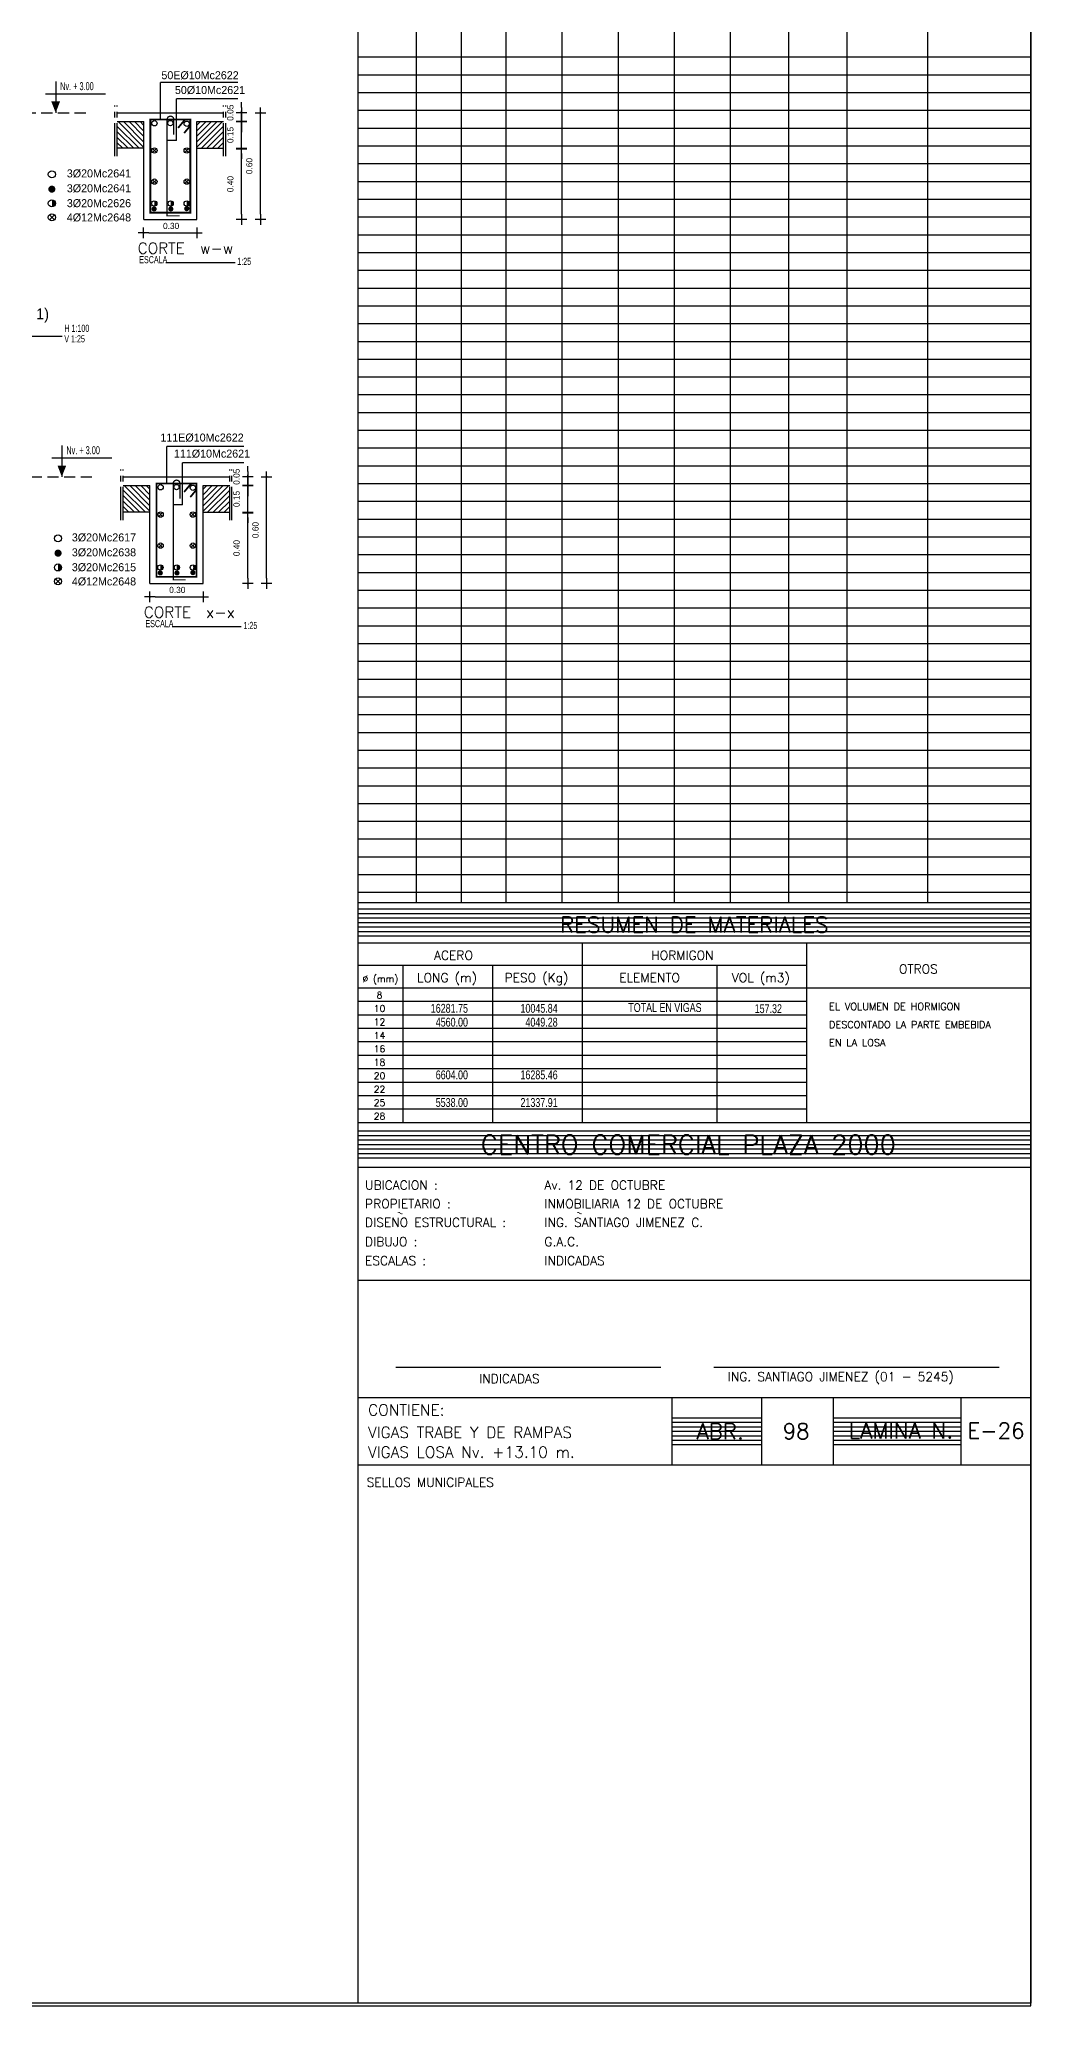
# Model space of a CAD drawing. Extents: x -2 to 140, y 23 to 108.
# Drawn here: x 117.5 to 139.82, y 23.21 to 67.47 of the extents above; entities that cross this region are included whole.
import ezdxf
from ezdxf.enums import TextEntityAlignment as Align

# ---------------------------------------------------------------- set-up
doc = ezdxf.new("R2010")
doc.units = 0
doc.header["$MEASUREMENT"] = 0
doc.linetypes.add('CENTER2', pattern=[1.125, 0.75, -0.125, 0.125, -0.125])
doc.linetypes.add('HIDDEN', pattern=[0.375, 0.25, -0.125])
doc.layers.get('0').update_dxf_attribs({"linetype": 'CONTINUOUS'})
doc.layers.get('DEFPOINTS').update_dxf_attribs({"color": 8, "linetype": 'CONTINUOUS'})
for name, color, linetype in [('ACEROS', 5, 'CONTINUOUS'), ('COLUMNAS', 2, 'CONTINUOUS'), ('EJES', 1, 'CONTINUOUS'), ('HIERROS', 5, 'CONTINUOUS'), ('L1', 5, 'CONTINUOUS'), ('LINEAS', 7, 'CONTINUOUS'), ('PLANILL1', 7, 'CONTINUOUS'), ('PLANILL2', 7, 'CONTINUOUS')]:
    doc.layers.add(name, color=color, linetype=linetype)
doc.styles.add('ROMANS', font='ROMANS.shx', dxfattribs={"width": 0.6, "height": 0.18})
doc.styles.add('ROMANT', font='romant')
doc.dimstyles.new('ESCALA25', dxfattribs={"dimscale": 2, "dimtxt": 0.07, "dimasz": 0.06, "dimexe": 0, "dimexo": 0.06, "dimgap": 0.09, "dimtad": 1, "dimlfac": 0.25, "dimzin": 0, "dimtxsty": 'STANDARD', "dimblk": 'DOT', "dimcen": 0.09, "dimse1": 1, "dimse2": 1, "dimclrd": 1, "dimclre": 1, "dimclrt": 2, "dimazin": 3, "dimtfac": 1, "dimtix": 1, "dimtmove": 0, "dimatfit": 3, "dimtvp": 1.428571, "dimtolj": 1, "dimtzin": 0})

# ---------------------------------------------------------------- blocks, each defined once
blk = doc.blocks.new('DOT')
at = {"color": 0}
for p, q in [((-1, 0), (1, 0)), ((0, 1), (0, -1))]:
    blk.add_line(p, q, dxfattribs=at)
at = {"color": 2, "linetype": 'BYBLOCK', "const_width": 0.1875}
blk.add_lwpolyline([(0.09375, 0, 1), (-0.09375, 0, 1)], format="xyb", close=True, dxfattribs=at)
blk = doc.blocks.new('*D38')
at = {"color": 1, "linetype": 'BYBLOCK'}
blk.add_line((13.869, -58.813), (13.869, -56.653), dxfattribs=at)
at = {"layer": 'DEFPOINTS', "color": 0, "linetype": 'BYBLOCK'}
for p in [(12.48, -56.533), (13.869, -56.533), (12.48, -58.933)]:
    blk.add_point(p, dxfattribs=at)
at = {"color": 1, "linetype": 'BYBLOCK', "xscale": 0.12, "yscale": 0.12, "zscale": 0.12}
for p, rotation in [((13.869, -56.533), 90), ((13.869, -58.933), 270)]:
    blk.add_blockref('DOT', p, dxfattribs=dict(at, rotation=rotation))
at = {"color": 2, "linetype": 'BYBLOCK', "insert": (13.619, -57.733), "char_height": 0.14, "attachment_point": 5, "rotation": 90}
blk.add_mtext('\\A1;0.60', dxfattribs=at)
blk = doc.blocks.new('_DOT')
at = {"color": 0, "linetype": 'BYBLOCK'}
blk.add_line((-0.5, 0), (-1, 0), dxfattribs=at)
at = {"color": 0, "linetype": 'BYBLOCK', "const_width": 0.5}
blk.add_lwpolyline([(-0.25, 0, 1), (0.25, 0, 1)], format="xyb", close=True, dxfattribs=at)
blk = doc.blocks.new('*D41')
at = {"color": 1, "linetype": 'BYBLOCK'}
for p, q in [((13.443, -56.413), (13.443, -56.293)), ((13.443, -56.733), (13.443, -56.533)), ((13.443, -56.853), (13.443, -56.973))]:
    blk.add_line(p, q, dxfattribs=at)
at = {"layer": 'DEFPOINTS', "color": 0, "linetype": 'BYBLOCK'}
for p in [(13.443, -56.533), (13.443, -56.533), (12.44, -56.733)]:
    blk.add_point(p, dxfattribs=at)
at = {"color": 1, "linetype": 'BYBLOCK', "xscale": 0.12, "yscale": 0.12, "zscale": 0.12}
for p, rotation in [((13.443, -56.533), 270), ((13.443, -56.733), 90)]:
    blk.add_blockref('DOT', p, dxfattribs=dict(at, rotation=rotation))
at = {"color": 2, "linetype": 'BYBLOCK', "insert": (13.193, -56.533), "char_height": 0.14, "attachment_point": 5, "rotation": 90}
blk.add_mtext('\\A1;0.05', dxfattribs=at)
blk = doc.blocks.new('*X1')
at = {"color": 0}
for p, q in [((24.221, 27.809), (24.797, 28.386)), ((24.221, 27.933), (24.674, 28.386)), ((24.221, 28.057), (24.55, 28.386)), ((24.221, 28.181), (24.426, 28.386)), ((24.221, 28.304), (24.302, 28.386)), ((24.321, 27.786), (24.821, 28.286)), ((24.445, 27.786), (24.821, 28.162)), ((24.568, 27.786), (24.821, 28.038)), ((24.692, 27.786), (24.821, 27.914)), ((24.816, 27.786), (24.821, 27.791))]:
    blk.add_line(p, q, dxfattribs=at)
blk = doc.blocks.new('*D40')
at = {"color": 1, "linetype": 'BYBLOCK'}
blk.add_line((11.36, -59.239), (12.32, -59.239), dxfattribs=at)
at = {"layer": 'DEFPOINTS', "color": 0, "linetype": 'BYBLOCK'}
for p in [(12.44, -59.239), (11.24, -59.303), (12.44, -59.303)]:
    blk.add_point(p, dxfattribs=at)
at = {"color": 1, "linetype": 'BYBLOCK', "xscale": 0.12, "yscale": 0.12, "zscale": 0.12, "rotation": 180}
blk.add_blockref('DOT', (11.24, -59.239), dxfattribs=at)
at = {"color": 1, "linetype": 'BYBLOCK', "xscale": 0.12, "yscale": 0.12, "zscale": 0.12}
blk.add_blockref('DOT', (12.44, -59.239), dxfattribs=at)
at = {"color": 2, "linetype": 'BYBLOCK', "insert": (11.859, -59.082), "char_height": 0.14, "attachment_point": 5}
blk.add_mtext('\\A1;0.30', dxfattribs=at)
blk = doc.blocks.new('*D39')
at = {"color": 1, "linetype": 'BYBLOCK'}
for p, q in [((13.443, -56.613), (13.443, -56.493)), ((13.443, -57.333), (13.443, -56.733)), ((13.443, -57.453), (13.443, -57.573))]:
    blk.add_line(p, q, dxfattribs=at)
at = {"layer": 'DEFPOINTS', "color": 0, "linetype": 'BYBLOCK'}
for p in [(12.44, -56.733), (13.443, -56.733), (12.44, -57.333)]:
    blk.add_point(p, dxfattribs=at)
at = {"color": 1, "linetype": 'BYBLOCK', "xscale": 0.12, "yscale": 0.12, "zscale": 0.12}
for p, rotation in [((13.443, -56.733), 270), ((13.443, -57.333), 90)]:
    blk.add_blockref('DOT', p, dxfattribs=dict(at, rotation=rotation))
at = {"color": 2, "linetype": 'BYBLOCK', "insert": (13.193, -57.033), "char_height": 0.14, "attachment_point": 5, "rotation": 90}
blk.add_mtext('\\A1;0.15', dxfattribs=at)
blk = doc.blocks.new('*D37')
at = {"color": 1, "linetype": 'BYBLOCK'}
blk.add_line((13.443, -58.813), (13.443, -57.464), dxfattribs=at)
at = {"layer": 'DEFPOINTS', "color": 0, "linetype": 'BYBLOCK'}
for p in [(12.525, -57.344), (13.443, -57.344), (12.525, -58.933)]:
    blk.add_point(p, dxfattribs=at)
at = {"color": 1, "linetype": 'BYBLOCK', "xscale": 0.12, "yscale": 0.12, "zscale": 0.12}
for p, rotation in [((13.443, -57.344), 90), ((13.443, -58.933), 270)]:
    blk.add_blockref('DOT', p, dxfattribs=dict(at, rotation=rotation))
at = {"color": 2, "linetype": 'BYBLOCK', "insert": (13.193, -58.139), "char_height": 0.14, "attachment_point": 5, "rotation": 90}
blk.add_mtext('\\A1;0.40', dxfattribs=at)
blk = doc.blocks.new('*D43')
at = {"color": 1, "linetype": 'BYBLOCK'}
blk.add_line((13.869, -58.813), (13.869, -56.653), dxfattribs=at)
at = {"layer": 'DEFPOINTS', "color": 0, "linetype": 'BYBLOCK'}
for p in [(12.48, -56.533), (13.869, -56.533), (12.48, -58.933)]:
    blk.add_point(p, dxfattribs=at)
at = {"color": 1, "linetype": 'BYBLOCK', "xscale": 0.12, "yscale": 0.12, "zscale": 0.12}
for p, rotation in [((13.869, -56.533), 90), ((13.869, -58.933), 270)]:
    blk.add_blockref('DOT', p, dxfattribs=dict(at, rotation=rotation))
at = {"color": 2, "linetype": 'BYBLOCK', "insert": (13.619, -57.733), "char_height": 0.14, "attachment_point": 5, "rotation": 90}
blk.add_mtext('\\A1;0.60', dxfattribs=at)
blk = doc.blocks.new('*D46')
at = {"color": 1, "linetype": 'BYBLOCK'}
for p, q in [((13.443, -56.413), (13.443, -56.293)), ((13.443, -56.733), (13.443, -56.533)), ((13.443, -56.853), (13.443, -56.973))]:
    blk.add_line(p, q, dxfattribs=at)
at = {"layer": 'DEFPOINTS', "color": 0, "linetype": 'BYBLOCK'}
for p in [(13.443, -56.533), (13.443, -56.533), (12.44, -56.733)]:
    blk.add_point(p, dxfattribs=at)
at = {"color": 1, "linetype": 'BYBLOCK', "xscale": 0.12, "yscale": 0.12, "zscale": 0.12}
for p, rotation in [((13.443, -56.533), 270), ((13.443, -56.733), 90)]:
    blk.add_blockref('DOT', p, dxfattribs=dict(at, rotation=rotation))
at = {"color": 2, "linetype": 'BYBLOCK', "insert": (13.193, -56.533), "char_height": 0.14, "attachment_point": 5, "rotation": 90}
blk.add_mtext('\\A1;0.05', dxfattribs=at)
blk = doc.blocks.new('*D45')
at = {"color": 1, "linetype": 'BYBLOCK'}
blk.add_line((11.36, -59.239), (12.32, -59.239), dxfattribs=at)
at = {"layer": 'DEFPOINTS', "color": 0, "linetype": 'BYBLOCK'}
for p in [(12.44, -59.239), (11.24, -59.303), (12.44, -59.303)]:
    blk.add_point(p, dxfattribs=at)
at = {"color": 1, "linetype": 'BYBLOCK', "xscale": 0.12, "yscale": 0.12, "zscale": 0.12, "rotation": 180}
blk.add_blockref('DOT', (11.24, -59.239), dxfattribs=at)
at = {"color": 1, "linetype": 'BYBLOCK', "xscale": 0.12, "yscale": 0.12, "zscale": 0.12}
blk.add_blockref('DOT', (12.44, -59.239), dxfattribs=at)
at = {"color": 2, "linetype": 'BYBLOCK', "insert": (11.859, -59.082), "char_height": 0.14, "attachment_point": 5}
blk.add_mtext('\\A1;0.30', dxfattribs=at)
blk = doc.blocks.new('*D44')
at = {"color": 1, "linetype": 'BYBLOCK'}
for p, q in [((13.443, -56.613), (13.443, -56.493)), ((13.443, -57.333), (13.443, -56.733)), ((13.443, -57.453), (13.443, -57.573))]:
    blk.add_line(p, q, dxfattribs=at)
at = {"layer": 'DEFPOINTS', "color": 0, "linetype": 'BYBLOCK'}
for p in [(12.44, -56.733), (13.443, -56.733), (12.44, -57.333)]:
    blk.add_point(p, dxfattribs=at)
at = {"color": 1, "linetype": 'BYBLOCK', "xscale": 0.12, "yscale": 0.12, "zscale": 0.12}
for p, rotation in [((13.443, -56.733), 270), ((13.443, -57.333), 90)]:
    blk.add_blockref('DOT', p, dxfattribs=dict(at, rotation=rotation))
at = {"color": 2, "linetype": 'BYBLOCK', "insert": (13.193, -57.033), "char_height": 0.14, "attachment_point": 5, "rotation": 90}
blk.add_mtext('\\A1;0.15', dxfattribs=at)
blk = doc.blocks.new('*D42')
at = {"color": 1, "linetype": 'BYBLOCK'}
blk.add_line((13.443, -58.813), (13.443, -57.464), dxfattribs=at)
at = {"layer": 'DEFPOINTS', "color": 0, "linetype": 'BYBLOCK'}
for p in [(12.525, -57.344), (13.443, -57.344), (12.525, -58.933)]:
    blk.add_point(p, dxfattribs=at)
at = {"color": 1, "linetype": 'BYBLOCK', "xscale": 0.12, "yscale": 0.12, "zscale": 0.12}
for p, rotation in [((13.443, -57.344), 90), ((13.443, -58.933), 270)]:
    blk.add_blockref('DOT', p, dxfattribs=dict(at, rotation=rotation))
at = {"color": 2, "linetype": 'BYBLOCK', "insert": (13.193, -58.139), "char_height": 0.14, "attachment_point": 5, "rotation": 90}
blk.add_mtext('\\A1;0.40', dxfattribs=at)

msp = doc.modelspace()

# ---------------------------------------------------------------- linework, layer by layer
at = {"color": 6}
for p, q in [((124.674, 99.812), (124.674, 39.545)), ((124.674, 99.812), (124.674, 48.041)), ((139.82, 99.813), (139.82, 23.269)), ((124.674, 48.041), (139.82, 48.041)), ((124.674, 47.132), (139.82, 47.132)), ((124.674, 43.094), (124.674, 23.269)), ((124.674, 42.084), (139.82, 42.084)), ((124.674, 39.545), (139.82, 39.545)), ((139.82, 23.269), (30.163, 23.269))]:
    msp.add_line(p, q, dxfattribs=at)
at = {"color": 7}
for p, q in [((124.674, 67.071), (139.82, 67.071)), ((124.674, 66.671), (139.82, 66.671)), ((124.674, 66.271), (139.82, 66.271)), ((124.674, 65.871), (139.82, 65.871)), ((124.674, 65.471), (139.82, 65.471)), ((124.674, 65.071), (139.82, 65.071)), ((124.674, 64.671), (139.82, 64.671)), ((124.674, 64.271), (139.82, 64.271)), ((124.674, 63.871), (139.82, 63.871)), ((124.674, 63.471), (139.82, 63.471)), ((124.674, 63.071), (139.82, 63.071)), ((124.674, 62.671), (139.82, 62.671)), ((124.674, 62.271), (139.82, 62.271)), ((124.674, 61.871), (139.82, 61.871)), ((124.674, 61.471), (139.82, 61.471)), ((124.674, 61.071), (139.82, 61.071)), ((124.674, 60.671), (139.82, 60.671)), ((124.674, 60.271), (139.82, 60.271)), ((124.674, 59.871), (139.82, 59.871)), ((124.674, 59.471), (139.82, 59.471)), ((124.674, 59.071), (139.82, 59.071)), ((124.674, 58.671), (139.82, 58.671)), ((124.674, 58.271), (139.82, 58.271)), ((124.674, 57.871), (139.82, 57.871)), ((124.674, 57.471), (139.82, 57.471)), ((124.674, 57.071), (139.82, 57.071)), ((124.674, 56.671), (139.82, 56.671)), ((124.674, 56.271), (139.82, 56.271)), ((124.674, 55.871), (139.82, 55.871)), ((124.674, 55.471), (139.82, 55.471)), ((124.674, 55.071), (139.82, 55.071)), ((124.674, 54.671), (139.82, 54.671)), ((124.674, 54.271), (139.82, 54.271)), ((124.674, 53.871), (139.82, 53.871)), ((124.674, 53.471), (139.82, 53.471)), ((124.674, 53.071), (139.82, 53.071)), ((124.674, 52.671), (139.82, 52.671)), ((124.674, 52.271), (139.82, 52.271)), ((124.674, 51.871), (139.82, 51.871)), ((124.674, 51.471), (139.82, 51.471)), ((124.674, 51.071), (139.82, 51.071)), ((124.674, 50.671), (139.82, 50.671)), ((124.674, 50.271), (139.82, 50.271)), ((124.674, 49.871), (139.82, 49.871)), ((124.674, 49.471), (139.82, 49.471)), ((124.674, 49.071), (139.82, 49.071)), ((124.674, 48.671), (139.82, 48.671)), ((124.674, 48.271), (139.82, 48.271)), ((139.82, 47.89), (124.674, 47.89)), ((139.82, 47.789), (124.674, 47.789)), ((139.82, 47.688), (124.674, 47.688)), ((139.82, 47.587), (124.674, 47.587)), ((139.82, 47.486), (124.674, 47.486)), ((139.82, 47.385), (124.674, 47.385)), ((139.82, 47.284), (124.674, 47.284)), ((124.674, 45.82), (134.771, 45.82)), ((124.674, 45.517), (134.771, 45.517)), ((124.674, 45.214), (134.771, 45.214)), ((124.674, 44.911), (134.771, 44.911)), ((124.674, 44.608), (134.771, 44.608)), ((124.674, 44.305), (134.771, 44.305)), ((124.674, 44.002), (134.771, 44.002)), ((124.674, 43.699), (134.771, 43.699)), ((124.674, 43.397), (134.771, 43.397)), ((139.82, 42.892), (124.674, 42.892)), ((139.82, 42.791), (124.674, 42.791)), ((139.82, 42.69), (124.674, 42.69)), ((139.82, 42.589), (124.674, 42.589)), ((139.82, 42.488), (124.674, 42.488)), ((139.82, 42.387), (124.674, 42.387)), ((139.82, 42.286), (124.674, 42.286)), ((125.532, 37.582), (131.495, 37.582)), ((132.684, 37.582), (139.113, 37.582)), ((131.742, 36.446), (133.762, 36.446)), ((131.742, 36.345), (133.762, 36.345)), ((135.376, 36.446), (138.245, 36.446)), ((135.376, 36.345), (138.245, 36.345)), ((131.742, 36.244), (133.762, 36.244)), ((131.742, 36.143), (133.762, 36.143)), ((131.742, 36.042), (133.762, 36.042)), ((131.742, 35.941), (133.762, 35.941)), ((135.376, 36.244), (138.245, 36.244)), ((135.376, 36.143), (138.245, 36.143)), ((135.376, 36.042), (138.245, 36.042)), ((135.376, 35.941), (138.245, 35.941)), ((131.742, 35.84), (133.762, 35.84)), ((135.376, 35.84), (138.245, 35.84))]:
    msp.add_line(p, q, dxfattribs=at)
for p, q in [((124.674, 36.9), (139.82, 36.9)), ((131.742, 36.9), (131.742, 35.386)), ((133.762, 36.9), (133.762, 35.386)), ((135.376, 36.9), (135.376, 35.386)), ((138.245, 36.9), (138.245, 35.386)), ((124.674, 35.386), (139.82, 35.386))]:
    msp.add_line(p, q)
at = {"layer": 'ACEROS', "color": 5, "linetype": 'CONTINUOUS', "const_width": 0.04}
for points in [[(120.002, 63.566), (120.002, 65.666), (120.902, 65.666), (120.902, 63.566)], [(120.14, 55.373), (120.14, 57.473), (121.04, 57.473), (121.04, 55.373)]]:
    msp.add_lwpolyline(points, close=True, dxfattribs=at)
at = {"layer": 'COLUMNAS', "color": 1, "linetype": 'CONTINUOUS'}
for points in [[(117.772, 66.069), (117.969, 66.069), (117.871, 65.816)], [(117.911, 57.876), (118.108, 57.876), (118.009, 57.623)]]:
    msp.add_solid(points, dxfattribs=at)
at = {"layer": 'DEFPOINTS', "color": 0, "linetype": 'BYBLOCK'}
for p in [(119.545, 63.416), (119.683, 55.223)]:
    msp.add_point(p, dxfattribs=at)
at = {"layer": 'EJES', "color": 7, "linetype": 'CONTINUOUS'}
for p, q in [((120.588, 65.188), (120.588, 66.132)), ((120.588, 65.188), (120.38, 65.188)), ((120.351, 62.444), (121.912, 62.444)), ((112.477, 60.785), (118.018, 60.785)), ((120.727, 56.995), (120.727, 57.939)), ((120.727, 56.995), (120.518, 56.995)), ((120.49, 54.252), (122.05, 54.252))]:
    msp.add_line(p, q, dxfattribs=at)
at = {"layer": 'EJES', "color": 7, "linetype": 'HIDDEN'}
for p, q in [((117.172, 65.816), (118.622, 65.816)), ((117.311, 57.623), (118.761, 57.623))]:
    msp.add_line(p, q, dxfattribs=at)
at = {"layer": 'L1', "color": 7, "linetype": 'CONTINUOUS'}
for p, q in [((117.871, 66.521), (117.871, 65.816)), ((117.644, 66.242), (118.994, 66.242)), ((117.783, 58.049), (119.133, 58.049)), ((118.009, 58.329), (118.009, 57.623))]:
    msp.add_line(p, q, dxfattribs=at)
at = {"layer": 'L1', "color": 2, "linetype": 'CONTINUOUS'}
for points, const_width in [([(117.745, 64.096, 1), (117.825, 64.096, 1)], 0.08), ([(120.059, 63.651, 1), (120.116, 63.651, 1)], 0.0576), ([(120.434, 63.651, 1), (120.492, 63.651, 1)], 0.0576), ([(120.792, 63.658, 1), (120.85, 63.658, 1)], 0.0576), ([(117.884, 55.904, 1), (117.964, 55.904, 1)], 0.08), ([(120.197, 55.459, 1), (120.255, 55.459, 1)], 0.0576), ([(120.573, 55.459, 1), (120.63, 55.459, 1)], 0.0576), ([(120.931, 55.466, 1), (120.989, 55.466, 1)], 0.0576)]:
    msp.add_lwpolyline(points, format="xyb", close=True, dxfattribs=dict(at, const_width=const_width))
for points, const_width in [([(117.785, 63.736, 0.414214), (117.825, 63.776, 0.414214), (117.785, 63.816, 1)], 0.08), ([(120.09, 63.745, 0.414214), (120.119, 63.773, 0.414214), (120.09, 63.802, 1)], 0.0576), ([(120.459, 63.745, 0.414214), (120.488, 63.773, 0.414214), (120.459, 63.802, 1)], 0.0576), ([(120.821, 63.745, 0.414214), (120.85, 63.773, 0.414214), (120.821, 63.802, 1)], 0.0576), ([(117.924, 55.543, 0.414214), (117.964, 55.583, 0.414214), (117.924, 55.623, 1)], 0.08), ([(120.229, 55.552, 0.414214), (120.258, 55.581, 0.414214), (120.229, 55.61, 1)], 0.0576), ([(120.598, 55.552, 0.414214), (120.627, 55.581, 0.414214), (120.598, 55.61, 1)], 0.0576), ([(120.96, 55.552, 0.414214), (120.988, 55.581, 0.414214), (120.96, 55.61, 1)], 0.0576)]:
    msp.add_lwpolyline(points, format="xyb", dxfattribs=dict(at, const_width=const_width))
at = {"layer": 'L1', "color": 7, "linetype": 'CONTINUOUS'}
for centre in [(120.094, 65.579), (120.452, 65.583), (120.821, 65.569), (120.094, 64.966), (120.821, 64.966), (120.094, 64.266), (120.821, 64.266), (120.09, 63.773), (120.459, 63.773), (120.821, 63.773), (120.233, 57.387), (120.59, 57.391), (120.96, 57.377), (120.233, 56.773), (120.96, 56.773), (120.233, 56.073), (120.96, 56.073), (120.229, 55.581), (120.598, 55.581), (120.96, 55.581)]:
    msp.add_circle(centre, 0.06, dxfattribs=at)
at = {"layer": 'L1', "color": 8, "linetype": 'CONTINUOUS'}
for centre in [(117.785, 64.429), (117.785, 63.776), (117.785, 63.461), (117.924, 56.237), (117.924, 55.583), (117.924, 55.269)]:
    msp.add_circle(centre, 0.08, dxfattribs=at)
at = {"layer": 'LINEAS'}
for p, q in [((121.969, 66.499), (120.233, 66.499)), ((120.233, 65.687), (120.233, 66.499)), ((121.969, 66.132), (120.588, 66.132)), ((119.252, 65.816), (121.652, 65.816)), ((119.252, 65.616), (119.852, 65.616)), ((121.052, 65.016), (121.052, 65.616)), ((121.052, 65.616), (121.652, 65.616)), ((119.852, 65.016), (119.252, 65.016)), ((120.137, 64.923), (120.052, 65.008)), ((120.052, 64.923), (120.137, 65.008)), ((120.779, 64.923), (120.864, 65.008)), ((120.864, 64.923), (120.779, 65.008)), ((121.052, 65.016), (121.652, 65.016)), ((120.052, 64.223), (120.137, 64.308)), ((120.137, 64.223), (120.052, 64.308)), ((120.864, 64.223), (120.779, 64.308)), ((120.779, 64.223), (120.864, 64.308)), ((117.729, 63.518), (117.842, 63.405)), ((117.842, 63.518), (117.729, 63.405)), ((119.852, 63.416), (121.052, 63.416)), ((122.108, 58.307), (120.372, 58.307)), ((120.372, 57.494), (120.372, 58.307)), ((119.39, 57.623), (121.79, 57.623)), ((122.108, 57.939), (120.727, 57.939)), ((119.39, 57.423), (119.99, 57.423)), ((121.19, 56.823), (121.19, 57.423)), ((121.19, 57.423), (121.79, 57.423)), ((119.99, 56.823), (119.39, 56.823)), ((120.275, 56.731), (120.19, 56.816)), ((120.19, 56.731), (120.275, 56.816)), ((120.917, 56.731), (121.002, 56.816)), ((121.002, 56.731), (120.917, 56.816)), ((121.19, 56.823), (121.79, 56.823)), ((120.19, 56.031), (120.275, 56.116)), ((120.275, 56.031), (120.19, 56.116)), ((121.002, 56.031), (120.917, 56.116)), ((120.917, 56.031), (121.002, 56.116)), ((117.867, 55.325), (117.981, 55.212)), ((117.981, 55.325), (117.867, 55.212)), ((119.99, 55.223), (121.19, 55.223))]:
    msp.add_line(p, q, dxfattribs=at)
at = {"layer": 'LINEAS', "color": 7}
for p, q in [((119.852, 65.016), (119.852, 65.616)), ((119.99, 56.823), (119.99, 57.423))]:
    msp.add_line(p, q, dxfattribs=at)
at = {"layer": 'LINEAS', "color": 7, "linetype": 'CENTER2'}
for points in [[(119.202, 64.835), (119.202, 65.977)], [(119.252, 64.835), (119.252, 65.977)], [(121.652, 64.835), (121.652, 65.977)], [(121.702, 64.835), (121.702, 65.977)], [(119.34, 56.643), (119.34, 57.785)], [(119.39, 56.643), (119.39, 57.785)], [(121.79, 56.643), (121.79, 57.785)], [(121.84, 56.643), (121.84, 57.785)]]:
    msp.add_lwpolyline(points, dxfattribs=at)
at = {"layer": 'LINEAS', "color": 3}
for points in [[(120.632, 63.497, 0.025, 0.025, 0), (120.38, 63.497, 0.03, 0.03, 0), (120.38, 65.664, 0.03, 0.03, -1), (120.53, 65.664, 0.03, 0.03, 0), (120.53, 65.32, 0.03, 0.03, 0)], [(120.659, 63.497, 0.025, 0.025, 0), (120.632, 63.497, 0.03, 0.03, 0)], [(120.771, 55.304, 0.025, 0.025, 0), (120.518, 55.304, 0.03, 0.03, 0), (120.518, 57.472, 0.03, 0.03, -1), (120.668, 57.472, 0.03, 0.03, 0), (120.668, 57.127, 0.03, 0.03, 0)], [(120.798, 55.304, 0.025, 0.025, 0), (120.771, 55.304, 0.03, 0.03, 0)]]:
    msp.add_lwpolyline(points, format="xyseb", dxfattribs=at)
at = {"layer": 'LINEAS', "color": 5, "const_width": 0.04}
for points in [[(120.785, 65.666), (120.625, 65.473)], [(120.902, 65.525), (120.763, 65.358)], [(120.923, 57.473), (120.763, 57.281)], [(121.04, 57.333), (120.902, 57.166)]]:
    msp.add_lwpolyline(points, dxfattribs=at)
at = {"layer": 'LINEAS', "color": 7, "linetype": 'CONTINUOUS'}
for points in [[(119.852, 63.416), (119.852, 65.016)], [(121.052, 63.416), (121.052, 65.016)], [(119.99, 55.223), (119.99, 56.823)], [(121.19, 55.223), (121.19, 56.823)]]:
    msp.add_lwpolyline(points, dxfattribs=at)
at = {"layer": 'PLANILL1', "color": 6}
for p, q in [((139.82, 23.214), (139.82, 99.813)), ((124.674, 43.094), (139.82, 43.094)), ((30.222, 23.214), (139.82, 23.214))]:
    msp.add_line(p, q, dxfattribs=at)
at = {"layer": 'PLANILL1', "color": 7}
for p, q in [((125.987, 97.288), (125.987, 48.041)), ((126.997, 97.288), (126.997, 48.041)), ((128.006, 97.288), (128.006, 48.041)), ((133.055, 97.288), (133.055, 48.041)), ((134.367, 97.288), (134.367, 48.041)), ((137.498, 97.288), (137.498, 48.041)), ((129.269, 96.783), (129.269, 48.041)), ((130.531, 96.783), (130.531, 48.041)), ((131.793, 96.783), (131.793, 48.041)), ((135.68, 96.783), (135.68, 48.041))]:
    msp.add_line(p, q, dxfattribs=at)
at = {"layer": 'PLANILL2', "color": 1}
msp.add_line((124.674, 48.041), (124.674, 43.094), dxfattribs=at)
at = {"layer": 'PLANILL2', "color": 7}
for p, q in [((129.723, 47.132), (129.723, 43.094)), ((134.771, 47.132), (134.771, 43.094)), ((124.674, 46.628), (134.771, 46.628)), ((125.684, 46.628), (125.684, 43.094)), ((127.703, 46.628), (127.703, 43.094)), ((132.752, 46.628), (132.752, 43.094)), ((124.674, 46.123), (139.82, 46.123))]:
    msp.add_line(p, q, dxfattribs=at)
at = {"layer": 'PLANILL2'}
msp.add_line((124.674, 43.094), (139.82, 43.094), dxfattribs=at)
msp.add_line((124.674, 43.094), (139.82, 43.094), dxfattribs=at)

# ---------------------------------------------------------------- block references
at = {"layer": 'LINEAS', "xscale": -1}
for p in [(144.072, 37.23), (144.211, 29.037)]:
    msp.add_blockref('*X1', p, dxfattribs=at)
at = {"layer": 'LINEAS'}
for p in [(96.831, 37.23), (96.969, 29.037)]:
    msp.add_blockref('*X1', p, dxfattribs=at)

# ---------------------------------------------------------------- texts
for s, p in [('50E%%c10Mc2622', (121.121, 66.57)), ('50%%c10Mc2621', (121.345, 66.237)), ('111E%%c10Mc2622', (121.166, 58.416)), ('111%%c10Mc2621', (121.39, 58.054))]:
    msp.add_text(s, height=0.18).set_placement(p, align=Align.CENTER)
for s, height, p in [('3%%C20Mc2641', 0.1801, (118.845, 64.451)), ('3%%C20Mc2641', 0.1801, (118.845, 64.116)), ('3%%C20Mc2626', 0.1801, (118.845, 63.781)), ('4%%C12Mc2648', 0.1801, (118.845, 63.46)), ('VIGA TRABE LOSA Nv +3.00 (# 1)', 0.24456, (115.172, 61.26)), ('3%%C20Mc2617', 0.1801, (118.958, 56.259)), ('3%%C20Mc2638', 0.1801, (118.958, 55.923)), ('4%%C12Mc2648', 0.1801, (118.958, 55.268)), ('3%%C20Mc2615', 0.1801, (118.958, 55.588))]:
    msp.add_text(s, height=height).set_placement(p, align=Align.MIDDLE)
at = {"color": 2, "width": 0.75}
for s, p in [('16281.75', (127.152, 45.56)), ('10045.84', (129.171, 45.56)), ('TOTAL EN VIGAS', (132.411, 45.577)), ('157.32', (134.22, 45.552)), ('4560.00', (127.152, 45.249)), ('4049.28', (129.171, 45.249)), ('6604.00', (127.152, 44.063)), ('16285.46', (129.171, 44.063)), ('5538.00', (127.152, 43.44)), ('21337.91', (129.171, 43.44))]:
    msp.add_text(s, height=0.2, dxfattribs=at).set_placement(p, align=Align.RIGHT)
at = {"color": 2, "style": 'ROMANS'}
for s, height, p in [('EL VOLUMEN DE HORMIGON', 0.16008, (135.281, 45.622)), ('DESCONTADO LA PARTE EMBEBIDA', 0.16008, (135.281, 45.213)), ('EN LA LOSA', 0.1601, (135.281, 44.805))]:
    msp.add_text(s, height=height, dxfattribs=at).set_placement(p)
at = {"color": 3, "style": 'ROMANS'}
for s, height, p in [('UBICACION :', 0.20194, (124.836, 41.58)), ('Av. 12 DE OCTUBRE', 0.20194, (128.873, 41.58)), ('PROPIETARIO :', 0.20194, (124.836, 41.16)), ('INMOBILIARIA 12 DE OCTUBRE', 0.20194, (128.873, 41.16)), ('DISENO ESTRUCTURAL :', 0.20194, (124.836, 40.74)), ('ING. SANTIAGO JIMENEZ C.', 0.20194, (128.873, 40.74)), ('DIBUJO :', 0.2019, (124.836, 40.307)), ('G.A.C.', 0.2019, (128.873, 40.307)), ('ESCALAS :', 0.2019, (124.836, 39.881)), ('INDICADAS', 0.2019, (128.873, 39.881)), ('INDICADAS', 0.2019, (127.405, 37.224)), ('ING. SANTIAGO JIMENEZ (01 - 5245)', 0.20194, (133.001, 37.269)), ('CONTIENE:', 0.2524, (124.904, 36.495)), ('VIGAS TRABE Y DE RAMPAS', 0.25242, (124.904, 35.991)), ('VIGAS LOSA Nv. +13.10 m.', 0.25242, (124.904, 35.546)), ('SELLOS MUNICIPALES', 0.20194, (124.87, 34.892))]:
    msp.add_text(s, height=height, dxfattribs=at).set_placement(p)
at = {"color": 3}
for p in [(125.532, 40.997), (129.569, 40.997)]:
    msp.add_text('~', height=0.172, rotation=340.5019, dxfattribs=at).set_placement(p)
at = {"layer": 'HIERROS', "color": 2, "width": 0.6}
for s, height, p in [('Nv. + 3.00', 0.18, (117.972, 66.324)), ('ESCALA', 0.16, (119.752, 62.43)), ('1:25', 0.16, (121.959, 62.391)), ('V 1:25', 0.16, (118.065, 60.648)), ('H 1:100', 0.16, (118.065, 60.885)), ('Nv. + 3.00', 0.18, (118.111, 58.131)), ('ESCALA', 0.16, (119.891, 54.238)), ('1:25', 0.16, (122.098, 54.198))]:
    msp.add_text(s, height=height, dxfattribs=at).set_placement(p)
at = {"layer": 'HIERROS', "color": 6, "style": 'ROMANT'}
for s, p in [('CORTE  w-w', (119.717, 62.641)), ('CORTE  x-x', (119.856, 54.449))]:
    msp.add_text(s, height=0.25, dxfattribs=at).set_placement(p)
at = {"layer": 'PLANILL2', "color": 6, "style": 'ROMANS'}
for s, height, p in [('RESUMEN DE MATERIALES', 0.35339, (132.247, 47.367)), ('CENTRO COMERCIAL PLAZA 2000', 0.42407, (132.113, 42.379)), ('ABR.', 0.3534, (132.83, 35.966)), ('98', 0.3534, (134.541, 35.966)), ('LAMINA N.', 0.3534, (136.899, 35.98)), ('E-26', 0.3534, (139.037, 35.976))]:
    msp.add_text(s, height=height, dxfattribs=at).set_placement(p, align=Align.CENTER)
at = {"layer": 'PLANILL2', "color": 3, "style": 'ROMANS'}
for s, p in [('ACERO', (126.39, 46.753)), ('HORMIGON', (131.279, 46.753))]:
    msp.add_text(s, height=0.2019, dxfattribs=at).set_placement(p)
at = {"layer": 'PLANILL2', "color": 7, "style": 'ROMANS'}
for s, height, p in [('LONG (m)', 0.2019, (126.681, 46.249)), ('PESO (Kg)', 0.2019, (128.693, 46.249)), ('VOL (m3)', 0.2019, (133.746, 46.249)), ('%%C (mm)', 0.1515, (125.182, 46.249)), ('8', 0.151, (125.161, 45.883)), ('ELEMENTO', 0.2019, (131.24, 46.249)), ('10', 0.1515, (125.161, 45.58)), ('12', 0.1515, (125.161, 45.277)), ('14', 0.1515, (125.161, 44.974)), ('16', 0.1515, (125.161, 44.672)), ('18', 0.1515, (125.161, 44.369)), ('20', 0.1515, (125.161, 44.066)), ('22', 0.1515, (125.161, 43.763)), ('25', 0.1515, (125.161, 43.46)), ('28', 0.1515, (125.161, 43.157))]:
    msp.add_text(s, height=height, dxfattribs=at).set_placement(p, align=Align.CENTER)
at = {"layer": 'PLANILL2', "color": 3, "style": 'ROMANS'}
msp.add_text('OTROS', height=0.2019, dxfattribs=at).set_placement((137.292, 46.444), align=Align.CENTER)

# ---------------------------------------------------------------- dimensions: what is measured, and where the dimension line sits
at = {"layer": 'LINEAS'}
for base, p1, p2, picture, middle, set_off in [((122.054, 65.816), (121.052, 65.616), (122.054, 65.816), '*D41', (122.054, 65.816), (108.611, 122.349)), ((122.193, 57.623), (121.19, 57.423), (122.193, 57.623), '*D46', (122.193, 57.623), (108.75, 114.157))]:
    dim = msp.add_linear_dim(base=base, p1=p1, p2=p2, angle=90, dimstyle='ESCALA25', dxfattribs=at)
    dim.commit()
    dim.dimension.update_dxf_attribs({"geometry": picture, "text_midpoint": middle, "dimtype": 160, "insert": set_off})
for base, p1, p2, picture, middle, set_off in [((122.054, 65.616), (121.052, 65.016), (121.052, 65.616), '*D39', (121.804, 65.316), (108.611, 122.349)), ((122.48, 65.816), (121.091, 63.416), (121.091, 65.816), '*D38', (122.23, 64.616), (108.611, 122.349)), ((122.054, 65.005), (121.137, 63.416), (121.137, 65.005), '*D37', (121.804, 64.21), (108.611, 122.349)), ((122.193, 57.423), (121.19, 56.823), (121.19, 57.423), '*D44', (121.943, 57.123), (108.75, 114.157)), ((122.619, 57.623), (121.23, 55.223), (121.23, 57.623), '*D43', (122.369, 56.423), (108.75, 114.157)), ((122.193, 56.813), (121.275, 55.223), (121.275, 56.813), '*D42', (121.943, 56.018), (108.75, 114.157))]:
    dim = msp.add_linear_dim(base=base, p1=p1, p2=p2, angle=90, dimstyle='ESCALA25', dxfattribs=at)
    dim.commit()
    dim.dimension.update_dxf_attribs({"geometry": picture, "text_midpoint": middle, "insert": set_off})
for base, p1, p2, picture, middle, set_off in [((121.052, 63.11), (119.852, 63.046), (121.052, 63.046), '*D40', (120.47, 63.017), (108.611, 122.349)), ((121.19, 54.918), (119.99, 54.853), (121.19, 54.853), '*D45', (120.609, 54.824), (108.75, 114.157))]:
    dim = msp.add_linear_dim(base=base, p1=p1, p2=p2, dimstyle='ESCALA25', dxfattribs=at)
    dim.commit()
    dim.dimension.update_dxf_attribs({"geometry": picture, "text_midpoint": middle, "dimtype": 160, "insert": set_off})

doc.saveas('drawing.dxf')
